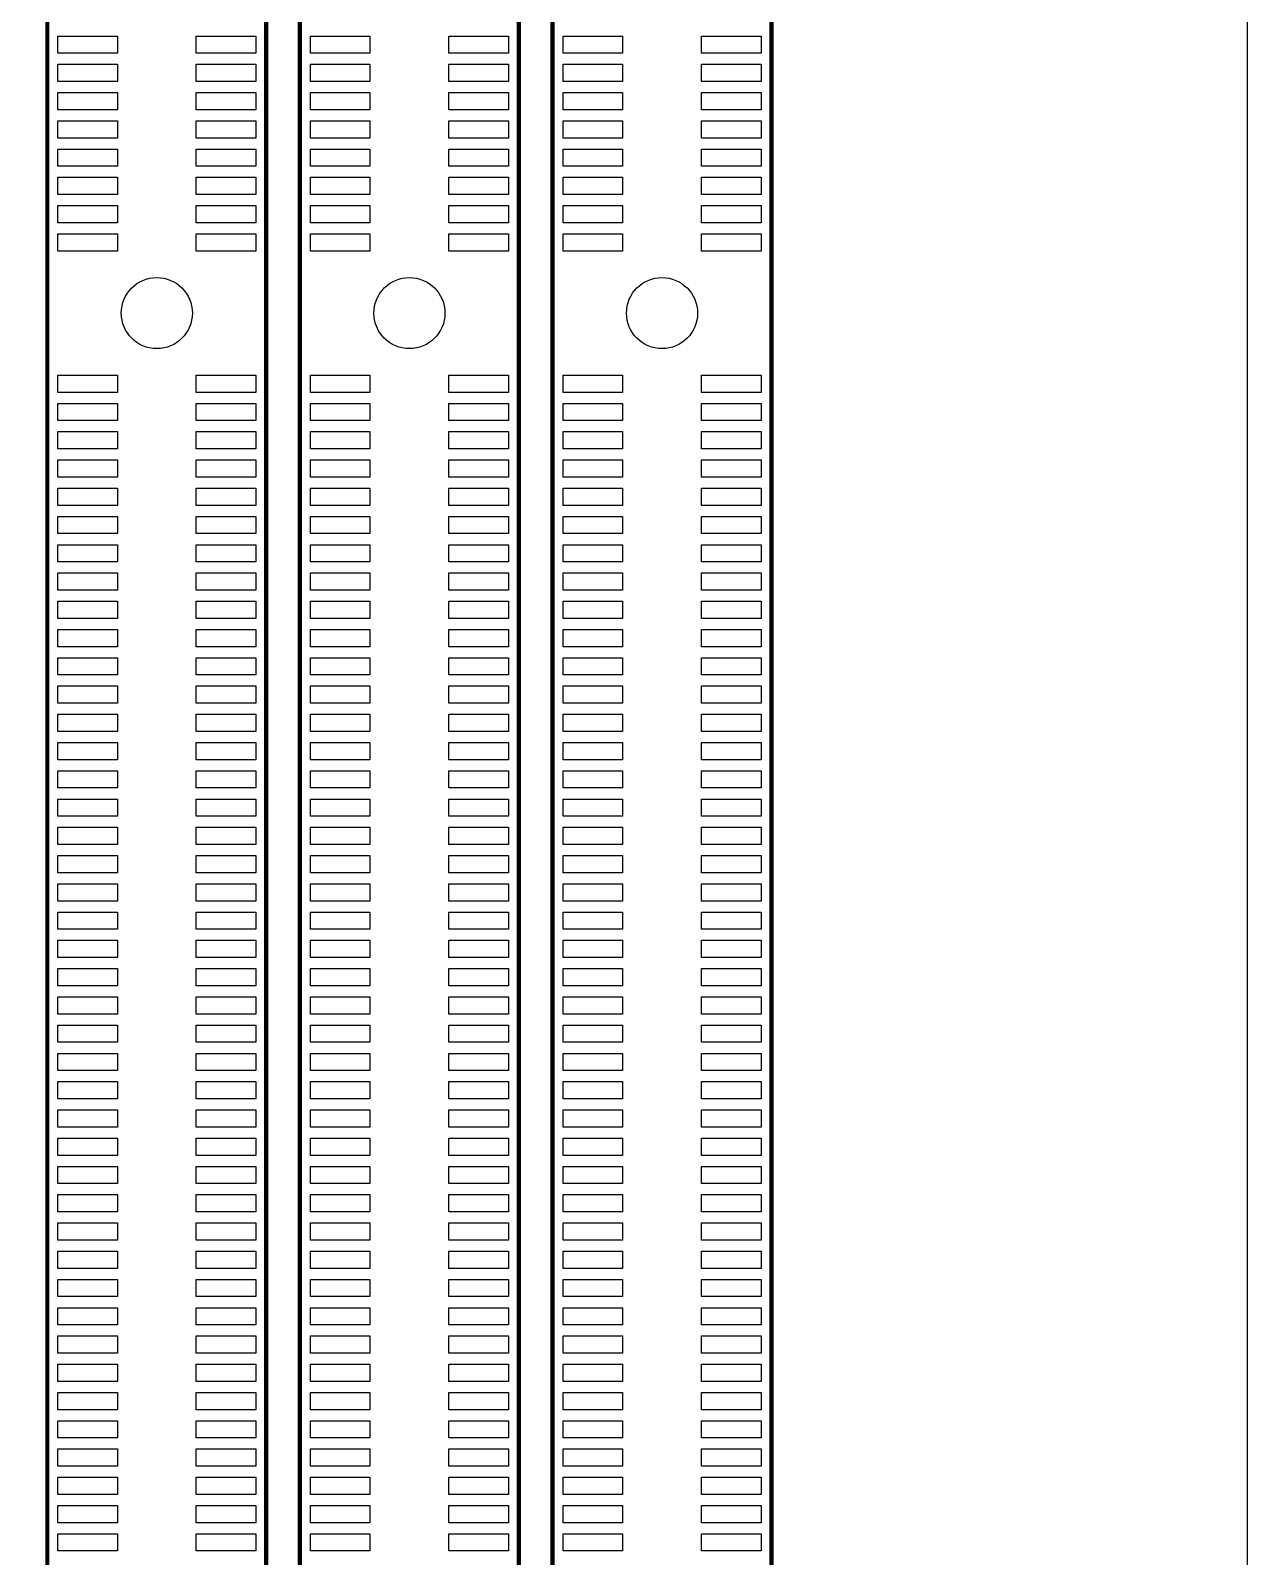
# Model space of a CAD drawing. Extents: x 0 to 344, y -1 to 330.
# Drawn here: x 287.1 to 330.2, y 54.5 to 108.5 of the extents above; entities that cross this region are included whole.
import ezdxf

# ---------------------------------------------------------------- set-up
doc = ezdxf.new("R2010")
doc.units = 0
for name, color, linetype in [('BOARD_GEOMETRY_OUTLINE', 2, 'CONTINUOUS'), ('PACKAGE_GEOMETRY_SILKSCREEN_TOP', 3, 'CONTINUOUS'), ('PIN_TOP', 4, 'CONTINUOUS')]:
    doc.layers.add(name, color=color, linetype=linetype)

msp = doc.modelspace()

# ---------------------------------------------------------------- linework, layer by layer
at = {"layer": 'BOARD_GEOMETRY_OUTLINE'}
msp.add_lwpolyline([(0, 328.200004), (0, 1.999996, 0.414214), (1.999996, 0), (328.200004, 0, 0.414214), (330.2, 1.999996), (330.2, 328.200004, 0.414214), (328.200004, 330.2), (1.999996, 330.2, 0.414214)], format="xyb", close=True, dxfattribs=at)
at = {"layer": 'PACKAGE_GEOMETRY_SILKSCREEN_TOP', "const_width": 0.1524}
for points in [[(295.475406, 168.959784), (287.725358, 168.959784), (287.725358, 3.95986), (295.475406, 3.95986), (295.475406, 6.630416)], [(295.475406, 10.98677), (295.475406, 168.959784)], [(304.415444, 168.959784), (296.665396, 168.959784), (296.665396, 3.95986), (304.415444, 3.95986), (304.415444, 6.471158)], [(304.415444, 10.795762), (304.415444, 168.959784)], [(313.355482, 168.959784), (305.605434, 168.959784), (305.605434, 3.95986), (313.355482, 3.95986), (313.355482, 6.08965)], [(313.355482, 11.47953), (313.355482, 168.959784)]]:
    msp.add_lwpolyline(points, dxfattribs=at)
at = {"layer": 'PIN_TOP'}
for points in [[(288.096198, 108.264706), (290.204398, 108.264706), (290.204398, 107.655106), (288.096198, 107.655106)], [(292.996112, 108.264706), (295.104312, 108.264706), (295.104312, 107.655106), (292.996112, 107.655106)], [(297.036236, 108.264706), (299.144436, 108.264706), (299.144436, 107.655106), (297.036236, 107.655106)], [(301.93615, 108.264706), (304.04435, 108.264706), (304.04435, 107.655106), (301.93615, 107.655106)], [(305.976274, 108.264706), (308.084474, 108.264706), (308.084474, 107.655106), (305.976274, 107.655106)], [(310.876188, 108.264706), (312.984388, 108.264706), (312.984388, 107.655106), (310.876188, 107.655106)], [(288.096198, 107.264708), (290.204398, 107.264708), (290.204398, 106.655108), (288.096198, 106.655108)], [(292.996112, 107.264708), (295.104312, 107.264708), (295.104312, 106.655108), (292.996112, 106.655108)], [(297.036236, 107.264708), (299.144436, 107.264708), (299.144436, 106.655108), (297.036236, 106.655108)], [(301.93615, 107.264708), (304.04435, 107.264708), (304.04435, 106.655108), (301.93615, 106.655108)], [(305.976274, 107.264708), (308.084474, 107.264708), (308.084474, 106.655108), (305.976274, 106.655108)], [(310.876188, 107.264708), (312.984388, 107.264708), (312.984388, 106.655108), (310.876188, 106.655108)], [(288.096198, 106.26471), (290.204398, 106.26471), (290.204398, 105.65511), (288.096198, 105.65511)], [(292.996112, 106.26471), (295.104312, 106.26471), (295.104312, 105.65511), (292.996112, 105.65511)], [(297.036236, 106.26471), (299.144436, 106.26471), (299.144436, 105.65511), (297.036236, 105.65511)], [(301.93615, 106.26471), (304.04435, 106.26471), (304.04435, 105.65511), (301.93615, 105.65511)], [(305.976274, 106.26471), (308.084474, 106.26471), (308.084474, 105.65511), (305.976274, 105.65511)], [(310.876188, 106.26471), (312.984388, 106.26471), (312.984388, 105.65511), (310.876188, 105.65511)], [(288.096198, 105.264712), (290.204398, 105.264712), (290.204398, 104.655112), (288.096198, 104.655112)], [(292.996112, 105.264712), (295.104312, 105.264712), (295.104312, 104.655112), (292.996112, 104.655112)], [(297.036236, 105.264712), (299.144436, 105.264712), (299.144436, 104.655112), (297.036236, 104.655112)], [(301.93615, 105.264712), (304.04435, 105.264712), (304.04435, 104.655112), (301.93615, 104.655112)], [(305.976274, 105.264712), (308.084474, 105.264712), (308.084474, 104.655112), (305.976274, 104.655112)], [(310.876188, 105.264712), (312.984388, 105.264712), (312.984388, 104.655112), (310.876188, 104.655112)], [(288.096198, 104.264714), (290.204398, 104.264714), (290.204398, 103.655114), (288.096198, 103.655114)], [(292.996112, 104.264714), (295.104312, 104.264714), (295.104312, 103.655114), (292.996112, 103.655114)], [(297.036236, 104.264714), (299.144436, 104.264714), (299.144436, 103.655114), (297.036236, 103.655114)], [(301.93615, 104.264714), (304.04435, 104.264714), (304.04435, 103.655114), (301.93615, 103.655114)], [(305.976274, 104.264714), (308.084474, 104.264714), (308.084474, 103.655114), (305.976274, 103.655114)], [(310.876188, 104.264714), (312.984388, 104.264714), (312.984388, 103.655114), (310.876188, 103.655114)], [(288.096198, 103.264716), (290.204398, 103.264716), (290.204398, 102.655116), (288.096198, 102.655116)], [(292.996112, 103.264716), (295.104312, 103.264716), (295.104312, 102.655116), (292.996112, 102.655116)], [(297.036236, 103.264716), (299.144436, 103.264716), (299.144436, 102.655116), (297.036236, 102.655116)], [(301.93615, 103.264716), (304.04435, 103.264716), (304.04435, 102.655116), (301.93615, 102.655116)], [(305.976274, 103.264716), (308.084474, 103.264716), (308.084474, 102.655116), (305.976274, 102.655116)], [(310.876188, 103.264716), (312.984388, 103.264716), (312.984388, 102.655116), (310.876188, 102.655116)], [(288.096198, 102.264718), (290.204398, 102.264718), (290.204398, 101.655118), (288.096198, 101.655118)], [(292.996112, 102.264718), (295.104312, 102.264718), (295.104312, 101.655118), (292.996112, 101.655118)], [(297.036236, 102.264718), (299.144436, 102.264718), (299.144436, 101.655118), (297.036236, 101.655118)], [(301.93615, 102.264718), (304.04435, 102.264718), (304.04435, 101.655118), (301.93615, 101.655118)], [(305.976274, 102.264718), (308.084474, 102.264718), (308.084474, 101.655118), (305.976274, 101.655118)], [(310.876188, 102.264718), (312.984388, 102.264718), (312.984388, 101.655118), (310.876188, 101.655118)], [(288.096198, 101.26472), (290.204398, 101.26472), (290.204398, 100.65512), (288.096198, 100.65512)], [(292.996112, 101.26472), (295.104312, 101.26472), (295.104312, 100.65512), (292.996112, 100.65512)], [(297.036236, 101.26472), (299.144436, 101.26472), (299.144436, 100.65512), (297.036236, 100.65512)], [(301.93615, 101.26472), (304.04435, 101.26472), (304.04435, 100.65512), (301.93615, 100.65512)], [(305.976274, 101.26472), (308.084474, 101.26472), (308.084474, 100.65512), (305.976274, 100.65512)], [(310.876188, 101.26472), (312.984388, 101.26472), (312.984388, 100.65512), (310.876188, 100.65512)], [(288.096198, 96.26473), (290.204398, 96.26473), (290.204398, 95.65513), (288.096198, 95.65513)], [(292.996112, 96.26473), (295.104312, 96.26473), (295.104312, 95.65513), (292.996112, 95.65513)], [(297.036236, 96.26473), (299.144436, 96.26473), (299.144436, 95.65513), (297.036236, 95.65513)], [(301.93615, 96.26473), (304.04435, 96.26473), (304.04435, 95.65513), (301.93615, 95.65513)], [(305.976274, 96.26473), (308.084474, 96.26473), (308.084474, 95.65513), (305.976274, 95.65513)], [(310.876188, 96.26473), (312.984388, 96.26473), (312.984388, 95.65513), (310.876188, 95.65513)], [(288.096198, 95.264732), (290.204398, 95.264732), (290.204398, 94.655132), (288.096198, 94.655132)], [(292.996112, 95.264732), (295.104312, 95.264732), (295.104312, 94.655132), (292.996112, 94.655132)], [(297.036236, 95.264732), (299.144436, 95.264732), (299.144436, 94.655132), (297.036236, 94.655132)], [(301.93615, 95.264732), (304.04435, 95.264732), (304.04435, 94.655132), (301.93615, 94.655132)], [(305.976274, 95.264732), (308.084474, 95.264732), (308.084474, 94.655132), (305.976274, 94.655132)], [(310.876188, 95.264732), (312.984388, 95.264732), (312.984388, 94.655132), (310.876188, 94.655132)], [(288.096198, 94.264734), (290.204398, 94.264734), (290.204398, 93.655134), (288.096198, 93.655134)], [(292.996112, 94.264734), (295.104312, 94.264734), (295.104312, 93.655134), (292.996112, 93.655134)], [(297.036236, 94.264734), (299.144436, 94.264734), (299.144436, 93.655134), (297.036236, 93.655134)], [(301.93615, 94.264734), (304.04435, 94.264734), (304.04435, 93.655134), (301.93615, 93.655134)], [(305.976274, 94.264734), (308.084474, 94.264734), (308.084474, 93.655134), (305.976274, 93.655134)], [(310.876188, 94.264734), (312.984388, 94.264734), (312.984388, 93.655134), (310.876188, 93.655134)], [(288.096198, 93.264736), (290.204398, 93.264736), (290.204398, 92.655136), (288.096198, 92.655136)], [(292.996112, 93.264736), (295.104312, 93.264736), (295.104312, 92.655136), (292.996112, 92.655136)], [(297.036236, 93.264736), (299.144436, 93.264736), (299.144436, 92.655136), (297.036236, 92.655136)], [(301.93615, 93.264736), (304.04435, 93.264736), (304.04435, 92.655136), (301.93615, 92.655136)], [(305.976274, 93.264736), (308.084474, 93.264736), (308.084474, 92.655136), (305.976274, 92.655136)], [(310.876188, 93.264736), (312.984388, 93.264736), (312.984388, 92.655136), (310.876188, 92.655136)], [(288.096198, 92.264738), (290.204398, 92.264738), (290.204398, 91.655138), (288.096198, 91.655138)], [(292.996112, 92.264738), (295.104312, 92.264738), (295.104312, 91.655138), (292.996112, 91.655138)], [(297.036236, 92.264738), (299.144436, 92.264738), (299.144436, 91.655138), (297.036236, 91.655138)], [(301.93615, 92.264738), (304.04435, 92.264738), (304.04435, 91.655138), (301.93615, 91.655138)], [(305.976274, 92.264738), (308.084474, 92.264738), (308.084474, 91.655138), (305.976274, 91.655138)], [(310.876188, 92.264738), (312.984388, 92.264738), (312.984388, 91.655138), (310.876188, 91.655138)], [(288.096198, 91.26474), (290.204398, 91.26474), (290.204398, 90.65514), (288.096198, 90.65514)], [(292.996112, 91.26474), (295.104312, 91.26474), (295.104312, 90.65514), (292.996112, 90.65514)], [(297.036236, 91.26474), (299.144436, 91.26474), (299.144436, 90.65514), (297.036236, 90.65514)], [(301.93615, 91.26474), (304.04435, 91.26474), (304.04435, 90.65514), (301.93615, 90.65514)], [(305.976274, 91.26474), (308.084474, 91.26474), (308.084474, 90.65514), (305.976274, 90.65514)], [(310.876188, 91.26474), (312.984388, 91.26474), (312.984388, 90.65514), (310.876188, 90.65514)], [(288.096198, 90.264742), (290.204398, 90.264742), (290.204398, 89.655142), (288.096198, 89.655142)], [(292.996112, 90.264742), (295.104312, 90.264742), (295.104312, 89.655142), (292.996112, 89.655142)], [(297.036236, 90.264742), (299.144436, 90.264742), (299.144436, 89.655142), (297.036236, 89.655142)], [(301.93615, 90.264742), (304.04435, 90.264742), (304.04435, 89.655142), (301.93615, 89.655142)], [(305.976274, 90.264742), (308.084474, 90.264742), (308.084474, 89.655142), (305.976274, 89.655142)], [(310.876188, 90.264742), (312.984388, 90.264742), (312.984388, 89.655142), (310.876188, 89.655142)], [(288.096198, 89.264744), (290.204398, 89.264744), (290.204398, 88.655144), (288.096198, 88.655144)], [(292.996112, 89.264744), (295.104312, 89.264744), (295.104312, 88.655144), (292.996112, 88.655144)], [(297.036236, 89.264744), (299.144436, 89.264744), (299.144436, 88.655144), (297.036236, 88.655144)], [(301.93615, 89.264744), (304.04435, 89.264744), (304.04435, 88.655144), (301.93615, 88.655144)], [(305.976274, 89.264744), (308.084474, 89.264744), (308.084474, 88.655144), (305.976274, 88.655144)], [(310.876188, 89.264744), (312.984388, 89.264744), (312.984388, 88.655144), (310.876188, 88.655144)], [(288.096198, 88.264746), (290.204398, 88.264746), (290.204398, 87.655146), (288.096198, 87.655146)], [(292.996112, 88.264746), (295.104312, 88.264746), (295.104312, 87.655146), (292.996112, 87.655146)], [(297.036236, 88.264746), (299.144436, 88.264746), (299.144436, 87.655146), (297.036236, 87.655146)], [(301.93615, 88.264746), (304.04435, 88.264746), (304.04435, 87.655146), (301.93615, 87.655146)], [(305.976274, 88.264746), (308.084474, 88.264746), (308.084474, 87.655146), (305.976274, 87.655146)], [(310.876188, 88.264746), (312.984388, 88.264746), (312.984388, 87.655146), (310.876188, 87.655146)], [(288.096198, 87.264748), (290.204398, 87.264748), (290.204398, 86.655148), (288.096198, 86.655148)], [(292.996112, 87.264748), (295.104312, 87.264748), (295.104312, 86.655148), (292.996112, 86.655148)], [(297.036236, 87.264748), (299.144436, 87.264748), (299.144436, 86.655148), (297.036236, 86.655148)], [(301.93615, 87.264748), (304.04435, 87.264748), (304.04435, 86.655148), (301.93615, 86.655148)], [(305.976274, 87.264748), (308.084474, 87.264748), (308.084474, 86.655148), (305.976274, 86.655148)], [(310.876188, 87.264748), (312.984388, 87.264748), (312.984388, 86.655148), (310.876188, 86.655148)], [(288.096198, 86.26475), (290.204398, 86.26475), (290.204398, 85.65515), (288.096198, 85.65515)], [(292.996112, 86.26475), (295.104312, 86.26475), (295.104312, 85.65515), (292.996112, 85.65515)], [(297.036236, 86.26475), (299.144436, 86.26475), (299.144436, 85.65515), (297.036236, 85.65515)], [(301.93615, 86.26475), (304.04435, 86.26475), (304.04435, 85.65515), (301.93615, 85.65515)], [(305.976274, 86.26475), (308.084474, 86.26475), (308.084474, 85.65515), (305.976274, 85.65515)], [(310.876188, 86.26475), (312.984388, 86.26475), (312.984388, 85.65515), (310.876188, 85.65515)], [(288.096198, 85.264752), (290.204398, 85.264752), (290.204398, 84.655152), (288.096198, 84.655152)], [(292.996112, 85.264752), (295.104312, 85.264752), (295.104312, 84.655152), (292.996112, 84.655152)], [(297.036236, 85.264752), (299.144436, 85.264752), (299.144436, 84.655152), (297.036236, 84.655152)], [(301.93615, 85.264752), (304.04435, 85.264752), (304.04435, 84.655152), (301.93615, 84.655152)], [(305.976274, 85.264752), (308.084474, 85.264752), (308.084474, 84.655152), (305.976274, 84.655152)], [(310.876188, 85.264752), (312.984388, 85.264752), (312.984388, 84.655152), (310.876188, 84.655152)], [(288.096198, 84.264754), (290.204398, 84.264754), (290.204398, 83.655154), (288.096198, 83.655154)], [(292.996112, 84.264754), (295.104312, 84.264754), (295.104312, 83.655154), (292.996112, 83.655154)], [(297.036236, 84.264754), (299.144436, 84.264754), (299.144436, 83.655154), (297.036236, 83.655154)], [(301.93615, 84.264754), (304.04435, 84.264754), (304.04435, 83.655154), (301.93615, 83.655154)], [(305.976274, 84.264754), (308.084474, 84.264754), (308.084474, 83.655154), (305.976274, 83.655154)], [(310.876188, 84.264754), (312.984388, 84.264754), (312.984388, 83.655154), (310.876188, 83.655154)], [(288.096198, 83.264756), (290.204398, 83.264756), (290.204398, 82.655156), (288.096198, 82.655156)], [(292.996112, 83.264756), (295.104312, 83.264756), (295.104312, 82.655156), (292.996112, 82.655156)], [(297.036236, 83.264756), (299.144436, 83.264756), (299.144436, 82.655156), (297.036236, 82.655156)], [(301.93615, 83.264756), (304.04435, 83.264756), (304.04435, 82.655156), (301.93615, 82.655156)], [(305.976274, 83.264756), (308.084474, 83.264756), (308.084474, 82.655156), (305.976274, 82.655156)], [(310.876188, 83.264756), (312.984388, 83.264756), (312.984388, 82.655156), (310.876188, 82.655156)], [(288.096198, 82.264758), (290.204398, 82.264758), (290.204398, 81.655158), (288.096198, 81.655158)], [(292.996112, 82.264758), (295.104312, 82.264758), (295.104312, 81.655158), (292.996112, 81.655158)], [(297.036236, 82.264758), (299.144436, 82.264758), (299.144436, 81.655158), (297.036236, 81.655158)], [(301.93615, 82.264758), (304.04435, 82.264758), (304.04435, 81.655158), (301.93615, 81.655158)], [(305.976274, 82.264758), (308.084474, 82.264758), (308.084474, 81.655158), (305.976274, 81.655158)], [(310.876188, 82.264758), (312.984388, 82.264758), (312.984388, 81.655158), (310.876188, 81.655158)], [(288.096198, 81.26476), (290.204398, 81.26476), (290.204398, 80.65516), (288.096198, 80.65516)], [(292.996112, 81.26476), (295.104312, 81.26476), (295.104312, 80.65516), (292.996112, 80.65516)], [(297.036236, 81.26476), (299.144436, 81.26476), (299.144436, 80.65516), (297.036236, 80.65516)], [(301.93615, 81.26476), (304.04435, 81.26476), (304.04435, 80.65516), (301.93615, 80.65516)], [(305.976274, 81.26476), (308.084474, 81.26476), (308.084474, 80.65516), (305.976274, 80.65516)], [(310.876188, 81.26476), (312.984388, 81.26476), (312.984388, 80.65516), (310.876188, 80.65516)], [(288.096198, 80.264508), (290.204398, 80.264508), (290.204398, 79.654908), (288.096198, 79.654908)], [(292.996112, 80.264508), (295.104312, 80.264508), (295.104312, 79.654908), (292.996112, 79.654908)], [(297.036236, 80.264508), (299.144436, 80.264508), (299.144436, 79.654908), (297.036236, 79.654908)], [(301.93615, 80.264508), (304.04435, 80.264508), (304.04435, 79.654908), (301.93615, 79.654908)], [(305.976274, 80.264508), (308.084474, 80.264508), (308.084474, 79.654908), (305.976274, 79.654908)], [(310.876188, 80.264508), (312.984388, 80.264508), (312.984388, 79.654908), (310.876188, 79.654908)], [(288.096198, 79.26451), (290.204398, 79.26451), (290.204398, 78.65491), (288.096198, 78.65491)], [(292.996112, 79.26451), (295.104312, 79.26451), (295.104312, 78.65491), (292.996112, 78.65491)], [(297.036236, 79.26451), (299.144436, 79.26451), (299.144436, 78.65491), (297.036236, 78.65491)], [(301.93615, 79.26451), (304.04435, 79.26451), (304.04435, 78.65491), (301.93615, 78.65491)], [(305.976274, 79.26451), (308.084474, 79.26451), (308.084474, 78.65491), (305.976274, 78.65491)], [(310.876188, 79.26451), (312.984388, 79.26451), (312.984388, 78.65491), (310.876188, 78.65491)], [(288.096198, 78.264512), (290.204398, 78.264512), (290.204398, 77.654912), (288.096198, 77.654912)], [(292.996112, 78.264512), (295.104312, 78.264512), (295.104312, 77.654912), (292.996112, 77.654912)], [(297.036236, 78.264512), (299.144436, 78.264512), (299.144436, 77.654912), (297.036236, 77.654912)], [(301.93615, 78.264512), (304.04435, 78.264512), (304.04435, 77.654912), (301.93615, 77.654912)], [(305.976274, 78.264512), (308.084474, 78.264512), (308.084474, 77.654912), (305.976274, 77.654912)], [(310.876188, 78.264512), (312.984388, 78.264512), (312.984388, 77.654912), (310.876188, 77.654912)], [(288.096198, 77.264514), (290.204398, 77.264514), (290.204398, 76.654914), (288.096198, 76.654914)], [(292.996112, 77.264514), (295.104312, 77.264514), (295.104312, 76.654914), (292.996112, 76.654914)], [(297.036236, 77.264514), (299.144436, 77.264514), (299.144436, 76.654914), (297.036236, 76.654914)], [(301.93615, 77.264514), (304.04435, 77.264514), (304.04435, 76.654914), (301.93615, 76.654914)], [(305.976274, 77.264514), (308.084474, 77.264514), (308.084474, 76.654914), (305.976274, 76.654914)], [(310.876188, 77.264514), (312.984388, 77.264514), (312.984388, 76.654914), (310.876188, 76.654914)], [(288.096198, 76.264516), (290.204398, 76.264516), (290.204398, 75.654916), (288.096198, 75.654916)], [(292.996112, 76.264516), (295.104312, 76.264516), (295.104312, 75.654916), (292.996112, 75.654916)], [(297.036236, 76.264516), (299.144436, 76.264516), (299.144436, 75.654916), (297.036236, 75.654916)], [(301.93615, 76.264516), (304.04435, 76.264516), (304.04435, 75.654916), (301.93615, 75.654916)], [(305.976274, 76.264516), (308.084474, 76.264516), (308.084474, 75.654916), (305.976274, 75.654916)], [(310.876188, 76.264516), (312.984388, 76.264516), (312.984388, 75.654916), (310.876188, 75.654916)], [(288.096198, 75.264518), (290.204398, 75.264518), (290.204398, 74.654918), (288.096198, 74.654918)], [(292.996112, 75.264518), (295.104312, 75.264518), (295.104312, 74.654918), (292.996112, 74.654918)], [(297.036236, 75.264518), (299.144436, 75.264518), (299.144436, 74.654918), (297.036236, 74.654918)], [(301.93615, 75.264518), (304.04435, 75.264518), (304.04435, 74.654918), (301.93615, 74.654918)], [(305.976274, 75.264518), (308.084474, 75.264518), (308.084474, 74.654918), (305.976274, 74.654918)], [(310.876188, 75.264518), (312.984388, 75.264518), (312.984388, 74.654918), (310.876188, 74.654918)], [(288.096198, 74.26452), (290.204398, 74.26452), (290.204398, 73.65492), (288.096198, 73.65492)], [(292.996112, 74.26452), (295.104312, 74.26452), (295.104312, 73.65492), (292.996112, 73.65492)], [(297.036236, 74.26452), (299.144436, 74.26452), (299.144436, 73.65492), (297.036236, 73.65492)], [(301.93615, 74.26452), (304.04435, 74.26452), (304.04435, 73.65492), (301.93615, 73.65492)], [(305.976274, 74.26452), (308.084474, 74.26452), (308.084474, 73.65492), (305.976274, 73.65492)], [(310.876188, 74.26452), (312.984388, 74.26452), (312.984388, 73.65492), (310.876188, 73.65492)], [(288.096198, 73.264522), (290.204398, 73.264522), (290.204398, 72.654922), (288.096198, 72.654922)], [(292.996112, 73.264522), (295.104312, 73.264522), (295.104312, 72.654922), (292.996112, 72.654922)], [(297.036236, 73.264522), (299.144436, 73.264522), (299.144436, 72.654922), (297.036236, 72.654922)], [(301.93615, 73.264522), (304.04435, 73.264522), (304.04435, 72.654922), (301.93615, 72.654922)], [(305.976274, 73.264522), (308.084474, 73.264522), (308.084474, 72.654922), (305.976274, 72.654922)], [(310.876188, 73.264522), (312.984388, 73.264522), (312.984388, 72.654922), (310.876188, 72.654922)], [(288.096198, 72.264524), (290.204398, 72.264524), (290.204398, 71.654924), (288.096198, 71.654924)], [(292.996112, 72.264524), (295.104312, 72.264524), (295.104312, 71.654924), (292.996112, 71.654924)], [(297.036236, 72.264524), (299.144436, 72.264524), (299.144436, 71.654924), (297.036236, 71.654924)], [(301.93615, 72.264524), (304.04435, 72.264524), (304.04435, 71.654924), (301.93615, 71.654924)], [(305.976274, 72.264524), (308.084474, 72.264524), (308.084474, 71.654924), (305.976274, 71.654924)], [(310.876188, 72.264524), (312.984388, 72.264524), (312.984388, 71.654924), (310.876188, 71.654924)], [(288.096198, 71.264526), (290.204398, 71.264526), (290.204398, 70.654926), (288.096198, 70.654926)], [(292.996112, 71.264526), (295.104312, 71.264526), (295.104312, 70.654926), (292.996112, 70.654926)], [(297.036236, 71.264526), (299.144436, 71.264526), (299.144436, 70.654926), (297.036236, 70.654926)], [(301.93615, 71.264526), (304.04435, 71.264526), (304.04435, 70.654926), (301.93615, 70.654926)], [(305.976274, 71.264526), (308.084474, 71.264526), (308.084474, 70.654926), (305.976274, 70.654926)], [(310.876188, 71.264526), (312.984388, 71.264526), (312.984388, 70.654926), (310.876188, 70.654926)], [(288.096198, 70.264528), (290.204398, 70.264528), (290.204398, 69.654928), (288.096198, 69.654928)], [(292.996112, 70.264528), (295.104312, 70.264528), (295.104312, 69.654928), (292.996112, 69.654928)], [(297.036236, 70.264528), (299.144436, 70.264528), (299.144436, 69.654928), (297.036236, 69.654928)], [(301.93615, 70.264528), (304.04435, 70.264528), (304.04435, 69.654928), (301.93615, 69.654928)], [(305.976274, 70.264528), (308.084474, 70.264528), (308.084474, 69.654928), (305.976274, 69.654928)], [(310.876188, 70.264528), (312.984388, 70.264528), (312.984388, 69.654928), (310.876188, 69.654928)], [(288.096198, 69.26453), (290.204398, 69.26453), (290.204398, 68.65493), (288.096198, 68.65493)], [(292.996112, 69.26453), (295.104312, 69.26453), (295.104312, 68.65493), (292.996112, 68.65493)], [(297.036236, 69.26453), (299.144436, 69.26453), (299.144436, 68.65493), (297.036236, 68.65493)], [(301.93615, 69.26453), (304.04435, 69.26453), (304.04435, 68.65493), (301.93615, 68.65493)], [(305.976274, 69.26453), (308.084474, 69.26453), (308.084474, 68.65493), (305.976274, 68.65493)], [(310.876188, 69.26453), (312.984388, 69.26453), (312.984388, 68.65493), (310.876188, 68.65493)], [(288.096198, 68.264532), (290.204398, 68.264532), (290.204398, 67.654932), (288.096198, 67.654932)], [(292.996112, 68.264532), (295.104312, 68.264532), (295.104312, 67.654932), (292.996112, 67.654932)], [(297.036236, 68.264532), (299.144436, 68.264532), (299.144436, 67.654932), (297.036236, 67.654932)], [(301.93615, 68.264532), (304.04435, 68.264532), (304.04435, 67.654932), (301.93615, 67.654932)], [(305.976274, 68.264532), (308.084474, 68.264532), (308.084474, 67.654932), (305.976274, 67.654932)], [(310.876188, 68.264532), (312.984388, 68.264532), (312.984388, 67.654932), (310.876188, 67.654932)], [(288.096198, 67.264534), (290.204398, 67.264534), (290.204398, 66.654934), (288.096198, 66.654934)], [(292.996112, 67.264534), (295.104312, 67.264534), (295.104312, 66.654934), (292.996112, 66.654934)], [(297.036236, 67.264534), (299.144436, 67.264534), (299.144436, 66.654934), (297.036236, 66.654934)], [(301.93615, 67.264534), (304.04435, 67.264534), (304.04435, 66.654934), (301.93615, 66.654934)], [(305.976274, 67.264534), (308.084474, 67.264534), (308.084474, 66.654934), (305.976274, 66.654934)], [(310.876188, 67.264534), (312.984388, 67.264534), (312.984388, 66.654934), (310.876188, 66.654934)], [(288.096198, 66.264536), (290.204398, 66.264536), (290.204398, 65.654936), (288.096198, 65.654936)], [(292.996112, 66.264536), (295.104312, 66.264536), (295.104312, 65.654936), (292.996112, 65.654936)], [(297.036236, 66.264536), (299.144436, 66.264536), (299.144436, 65.654936), (297.036236, 65.654936)], [(301.93615, 66.264536), (304.04435, 66.264536), (304.04435, 65.654936), (301.93615, 65.654936)], [(305.976274, 66.264536), (308.084474, 66.264536), (308.084474, 65.654936), (305.976274, 65.654936)], [(310.876188, 66.264536), (312.984388, 66.264536), (312.984388, 65.654936), (310.876188, 65.654936)], [(288.096198, 65.264538), (290.204398, 65.264538), (290.204398, 64.654938), (288.096198, 64.654938)], [(292.996112, 65.264538), (295.104312, 65.264538), (295.104312, 64.654938), (292.996112, 64.654938)], [(297.036236, 65.264538), (299.144436, 65.264538), (299.144436, 64.654938), (297.036236, 64.654938)], [(301.93615, 65.264538), (304.04435, 65.264538), (304.04435, 64.654938), (301.93615, 64.654938)], [(305.976274, 65.264538), (308.084474, 65.264538), (308.084474, 64.654938), (305.976274, 64.654938)], [(310.876188, 65.264538), (312.984388, 65.264538), (312.984388, 64.654938), (310.876188, 64.654938)], [(288.096198, 64.26454), (290.204398, 64.26454), (290.204398, 63.65494), (288.096198, 63.65494)], [(292.996112, 64.26454), (295.104312, 64.26454), (295.104312, 63.65494), (292.996112, 63.65494)], [(297.036236, 64.26454), (299.144436, 64.26454), (299.144436, 63.65494), (297.036236, 63.65494)], [(301.93615, 64.26454), (304.04435, 64.26454), (304.04435, 63.65494), (301.93615, 63.65494)], [(305.976274, 64.26454), (308.084474, 64.26454), (308.084474, 63.65494), (305.976274, 63.65494)], [(310.876188, 64.26454), (312.984388, 64.26454), (312.984388, 63.65494), (310.876188, 63.65494)], [(288.096198, 63.264542), (290.204398, 63.264542), (290.204398, 62.654942), (288.096198, 62.654942)], [(292.996112, 63.264542), (295.104312, 63.264542), (295.104312, 62.654942), (292.996112, 62.654942)], [(297.036236, 63.264542), (299.144436, 63.264542), (299.144436, 62.654942), (297.036236, 62.654942)], [(301.93615, 63.264542), (304.04435, 63.264542), (304.04435, 62.654942), (301.93615, 62.654942)], [(305.976274, 63.264542), (308.084474, 63.264542), (308.084474, 62.654942), (305.976274, 62.654942)], [(310.876188, 63.264542), (312.984388, 63.264542), (312.984388, 62.654942), (310.876188, 62.654942)], [(288.096198, 62.264544), (290.204398, 62.264544), (290.204398, 61.654944), (288.096198, 61.654944)], [(292.996112, 62.264544), (295.104312, 62.264544), (295.104312, 61.654944), (292.996112, 61.654944)], [(297.036236, 62.264544), (299.144436, 62.264544), (299.144436, 61.654944), (297.036236, 61.654944)], [(301.93615, 62.264544), (304.04435, 62.264544), (304.04435, 61.654944), (301.93615, 61.654944)], [(305.976274, 62.264544), (308.084474, 62.264544), (308.084474, 61.654944), (305.976274, 61.654944)], [(310.876188, 62.264544), (312.984388, 62.264544), (312.984388, 61.654944), (310.876188, 61.654944)], [(288.096198, 61.264546), (290.204398, 61.264546), (290.204398, 60.654946), (288.096198, 60.654946)], [(292.996112, 61.264546), (295.104312, 61.264546), (295.104312, 60.654946), (292.996112, 60.654946)], [(297.036236, 61.264546), (299.144436, 61.264546), (299.144436, 60.654946), (297.036236, 60.654946)], [(301.93615, 61.264546), (304.04435, 61.264546), (304.04435, 60.654946), (301.93615, 60.654946)], [(305.976274, 61.264546), (308.084474, 61.264546), (308.084474, 60.654946), (305.976274, 60.654946)], [(310.876188, 61.264546), (312.984388, 61.264546), (312.984388, 60.654946), (310.876188, 60.654946)], [(288.096198, 60.264548), (290.204398, 60.264548), (290.204398, 59.654948), (288.096198, 59.654948)], [(292.996112, 60.264548), (295.104312, 60.264548), (295.104312, 59.654948), (292.996112, 59.654948)], [(297.036236, 60.264548), (299.144436, 60.264548), (299.144436, 59.654948), (297.036236, 59.654948)], [(301.93615, 60.264548), (304.04435, 60.264548), (304.04435, 59.654948), (301.93615, 59.654948)], [(305.976274, 60.264548), (308.084474, 60.264548), (308.084474, 59.654948), (305.976274, 59.654948)], [(310.876188, 60.264548), (312.984388, 60.264548), (312.984388, 59.654948), (310.876188, 59.654948)], [(288.096198, 59.26455), (290.204398, 59.26455), (290.204398, 58.65495), (288.096198, 58.65495)], [(292.996112, 59.26455), (295.104312, 59.26455), (295.104312, 58.65495), (292.996112, 58.65495)], [(297.036236, 59.26455), (299.144436, 59.26455), (299.144436, 58.65495), (297.036236, 58.65495)], [(301.93615, 59.26455), (304.04435, 59.26455), (304.04435, 58.65495), (301.93615, 58.65495)], [(305.976274, 59.26455), (308.084474, 59.26455), (308.084474, 58.65495), (305.976274, 58.65495)], [(310.876188, 59.26455), (312.984388, 59.26455), (312.984388, 58.65495), (310.876188, 58.65495)], [(288.096198, 58.264552), (290.204398, 58.264552), (290.204398, 57.654952), (288.096198, 57.654952)], [(292.996112, 58.264552), (295.104312, 58.264552), (295.104312, 57.654952), (292.996112, 57.654952)], [(297.036236, 58.264552), (299.144436, 58.264552), (299.144436, 57.654952), (297.036236, 57.654952)], [(301.93615, 58.264552), (304.04435, 58.264552), (304.04435, 57.654952), (301.93615, 57.654952)], [(305.976274, 58.264552), (308.084474, 58.264552), (308.084474, 57.654952), (305.976274, 57.654952)], [(310.876188, 58.264552), (312.984388, 58.264552), (312.984388, 57.654952), (310.876188, 57.654952)], [(288.096198, 57.264554), (290.204398, 57.264554), (290.204398, 56.654954), (288.096198, 56.654954)], [(292.996112, 57.264554), (295.104312, 57.264554), (295.104312, 56.654954), (292.996112, 56.654954)], [(297.036236, 57.264554), (299.144436, 57.264554), (299.144436, 56.654954), (297.036236, 56.654954)], [(301.93615, 57.264554), (304.04435, 57.264554), (304.04435, 56.654954), (301.93615, 56.654954)], [(305.976274, 57.264554), (308.084474, 57.264554), (308.084474, 56.654954), (305.976274, 56.654954)], [(310.876188, 57.264554), (312.984388, 57.264554), (312.984388, 56.654954), (310.876188, 56.654954)], [(288.096198, 56.264556), (290.204398, 56.264556), (290.204398, 55.654956), (288.096198, 55.654956)], [(292.996112, 56.264556), (295.104312, 56.264556), (295.104312, 55.654956), (292.996112, 55.654956)], [(297.036236, 56.264556), (299.144436, 56.264556), (299.144436, 55.654956), (297.036236, 55.654956)], [(301.93615, 56.264556), (304.04435, 56.264556), (304.04435, 55.654956), (301.93615, 55.654956)], [(305.976274, 56.264556), (308.084474, 56.264556), (308.084474, 55.654956), (305.976274, 55.654956)], [(310.876188, 56.264556), (312.984388, 56.264556), (312.984388, 55.654956), (310.876188, 55.654956)], [(288.096198, 55.264558), (290.204398, 55.264558), (290.204398, 54.654958), (288.096198, 54.654958)], [(292.996112, 55.264558), (295.104312, 55.264558), (295.104312, 54.654958), (292.996112, 54.654958)], [(297.036236, 55.264558), (299.144436, 55.264558), (299.144436, 54.654958), (297.036236, 54.654958)], [(301.93615, 55.264558), (304.04435, 55.264558), (304.04435, 54.654958), (301.93615, 54.654958)], [(305.976274, 55.264558), (308.084474, 55.264558), (308.084474, 54.654958), (305.976274, 54.654958)], [(310.876188, 55.264558), (312.984388, 55.264558), (312.984388, 54.654958), (310.876188, 54.654958)]]:
    msp.add_lwpolyline(points, close=True, dxfattribs=at)
for centre in [(291.600382, 98.459798), (300.54042, 98.459798), (309.480458, 98.459798)]:
    msp.add_circle(centre, 1.2573, dxfattribs=at)

doc.saveas('drawing.dxf')
